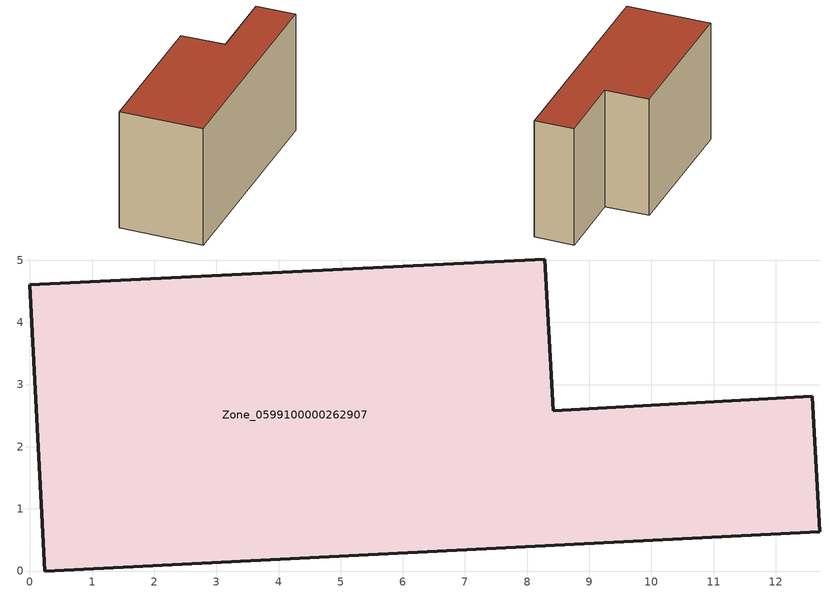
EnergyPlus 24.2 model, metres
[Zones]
Zone_0599100000262907
 floor ground (C_G): 0.24,0 0,4.6 8.28,5.02 8.42,2.58 12.59,2.81 12.71,0.63 z0
 wall outside (C_F): 8.42,2.58 8.28,5.02 0,4.6 0.24,0 12.71,0.63 12.59,2.81 8.42,2.58 z0:6.82
 roof outside (C_R): 12.71,0.63 12.59,2.81 8.42,2.58 8.28,5.02 0,4.6 0.24,0 z6.82
[BUILDING]
Pand.0599100000262907: North Axis=0; Terrain=City; Loads Convergence Tolerance Value=0.04; Temperature Convergence Tolerance Value=0.4; Solar Distribution=FullExterior; Maximum Number of Warmup Days=25; Minimum Number of Warmup Days=1
[Site:Location]
Rotterdam.The.Hague.AP_ZH_NLD Design_Conditions: Latitude=51.96; Longitude=4.45; Time Zone=1; Elevation=-4.5
[SITE:GROUNDTEMPERATURE:BUILDINGSURFACE]
18, 18, 18, 18, 18, 18, 18, 18, 18, 18, 18, 18
[MATERIAL] Thermal Absorptance=0.9; Solar Absorptance=0.7; Visible Absorptance=0.7
Name | Roughness | Thickness | Conductivity | Density | Specific Heat
G.TI.1946 | MediumSmooth | 0.15 | 1 | 540 | 1210
F.TI.1946 | Rough | 0.3 | 0.857143 | 1920 | 840
R.TI.1946 | MediumRough | 0.2 | 0.1 | 1500 | 1000
[CONSTRUCTION]
C_G: G.TI.1946
C_F: F.TI.1946
C_R: R.TI.1946
[ZONE]
Zone_0599100000262907: Type=1; Multiplier=1; Ceiling Height=Autocalculate; Volume=Autocalculate; Floor Area=autocalculate; Part of Total Floor Area=Yes
[ZONEINFILTRATION:DESIGNFLOWRATE]
Infil_Zone_0599100000262907: Zone or ZoneList or Space or SpaceList=Zone_0599100000262907; Schedule=AlwaysOn; Design Flow Rate Calculation Method=Flow/Area; Flow Rate per Floor Area=0.003; Constant Term Coefficient=1; Temperature Term Coefficient=0; Velocity Term Coefficient=0; Velocity Squared Term Coefficient=0
[HVACTEMPLATE:ZONE:IDEALLOADSAIRSYSTEM]
Zone_0599100000262907: Maximum Heating Supply Air Temperature=50; Minimum Cooling Supply Air Temperature=13; Maximum Heating Supply Air Humidity Ratio=0.0156; Minimum Cooling Supply Air Humidity Ratio=0.0077; Heating Limit=NoLimit; Cooling Limit=NoLimit; Dehumidification Control Type=ConstantSensibleHeatRatio; Cooling Sensible Heat Ratio=0.7; Dehumidification Setpoint=60; Humidification Control Type=None; Humidification Setpoint=30; Outdoor Air Method=None; Outdoor Air Flow Rate per Person=0.00944; Outdoor Air Flow Rate per Zone Floor Area=0; Outdoor Air Flow Rate per Zone=0; Demand Controlled Ventilation Type=None; Outdoor Air Economizer Type=NoEconomizer; Heat Recovery Type=None; Sensible Heat Recovery Effectiveness=0.7; Latent Heat Recovery Effectiveness=0.65
[ZONECONTROL:THERMOSTAT]
ThermostatControl_Zone_0599100000262907: Zone or ZoneList=Zone_0599100000262907; Control Type Schedule=DualSetpointControlType; Control 1=Thermostat_Zone_0599100000262907; Temperature Difference Between Cutout And Setpoint=0
[THERMOSTATSETPOINT:DUALSETPOINT]
Thermostat_Zone_0599100000262907: Heating Setpoint Temperature Schedule=HeatingSetpoint_Zone_0599100000262907; Cooling Setpoint Temperature Schedule=CoolingSetpoint_Zone_0599100000262907
[SCHEDULE:COMPACT]
HeatingSetpoint_Zone_0599100000262907: Through: 12/31, For: AllDays, Until: 24:00, 21
CoolingSetpoint_Zone_0599100000262907: Through: 12/31, For: AllDays, Until: 24:00, 24
DualSetpointControlType: Through: 12/31, For: AllDays, Until: 24:00, 4
AlwaysOn: Through: 12/31, For: AllDays, Until: 24:00, 1
